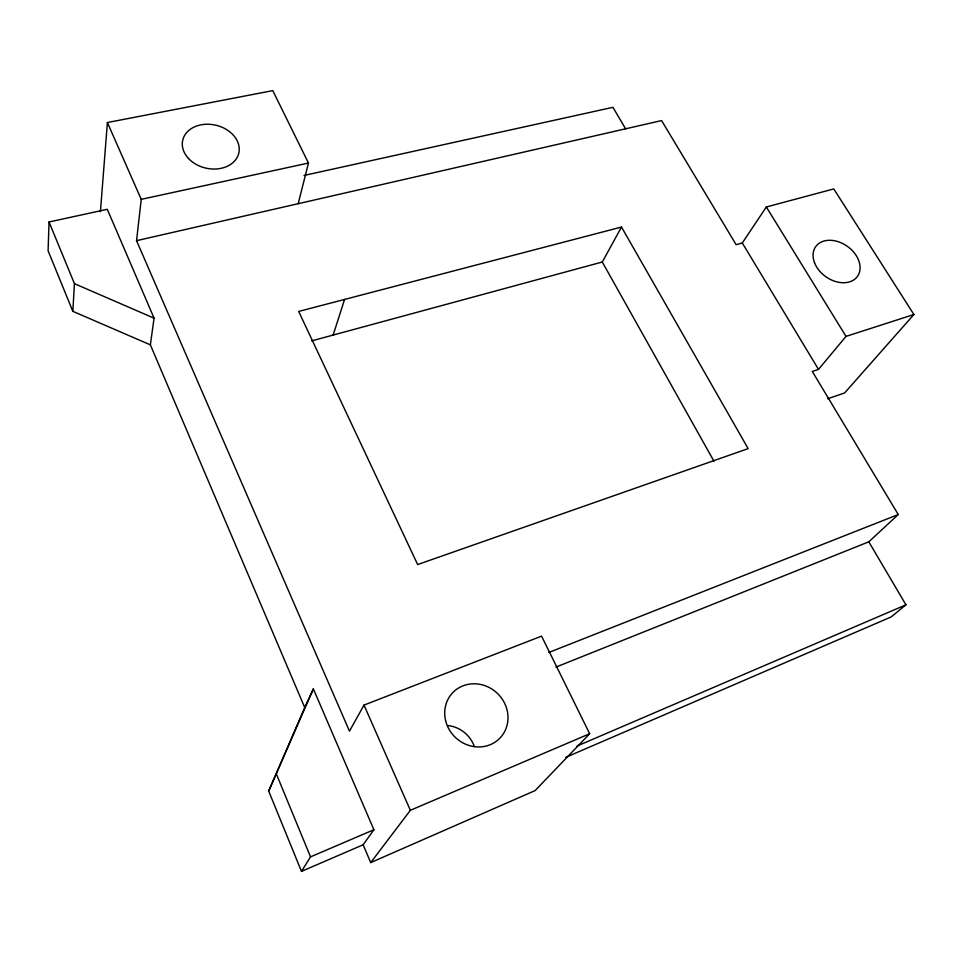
<?xml version="1.0" encoding="UTF-8"?>
<svg xmlns="http://www.w3.org/2000/svg" width="962" height="962" viewBox="0 0 962 962"><rect width="100%" height="100%" fill="white"/><g stroke="black" fill="none" stroke-linecap="round" stroke-linejoin="round"><path stroke-width="1.44" d="M150.361 344.841L154.076 318.182L107.287 209.307L49.038 221.994L48.1 250.793L72.823 311.327L150.361 344.841L304.714 707.503L268.687 791.077L301.479 871.38L363.131 844.78L373.893 829.737L313.372 688.9L304.714 707.503M72.823 311.327L74.447 283.67L49.038 221.994M100.421 211.664L107.395 122.535L272.775 90.62L308.465 163.047L298.196 203.691M363.131 844.78L370.719 862.589L535.088 790.596L589.67 733.729L541.582 636.135L364.009 705.098L349.471 731.156L136.544 240.668L141.234 199.35L107.395 122.535M333.141 335.065L344.564 299.447M268.687 791.077L313.372 688.9M311.64 340.897L602.284 262.013L621.5 227.044L748.147 448.617L417.652 564.55L298.677 311.435L621.5 227.044M301.479 871.38L310.522 856.877L373.893 829.737M136.544 240.668L661.591 120.575L736.146 244.685L742.291 242.977L766.341 206.986L833.789 188.925L913.9 314.514L844.612 392.965L827.777 398.737M370.719 862.589L410.353 810.305L589.67 733.729M555.916 667.111L868.83 541.81L898.255 514.538L812.289 371.44L818.494 369.384L846.019 336.399L913.9 314.514M868.83 541.81L905.939 604.821L891.101 616.955L565.824 757.31M577.02 746.055L905.939 604.821M548.809 652.476L898.255 514.538M304.016 175.457L612.938 107.323L625.673 128.944M141.234 199.35L308.465 163.047M74.447 283.67L154.076 318.182M766.341 206.986L846.019 336.399M742.291 242.977L818.494 369.384M602.284 262.013L713.984 461.231M364.009 705.098L410.353 810.305M276.539 774.386L310.522 856.877M448.003 725.552A30.676 28.98 47.9 0 1 474.386 746.56M445.574 720.442A32.756 30.435 44.2 0 0 498.124 739.826A32.756 30.435 44.2 0 0 485.365 685.834A32.756 30.435 44.2 0 0 445.574 720.442M188.492 158.465A28.776 22.03 12.9 0 0 237.265 157.215A28.776 22.03 12.9 0 0 206.505 124.242A28.776 22.03 12.9 0 0 188.492 158.465M814.561 262.818A25.625 18.615 35.4 0 0 854.725 279.22A25.625 18.615 35.4 0 0 840.439 242.52A25.625 18.615 35.4 0 0 814.561 262.818"/></g></svg>
